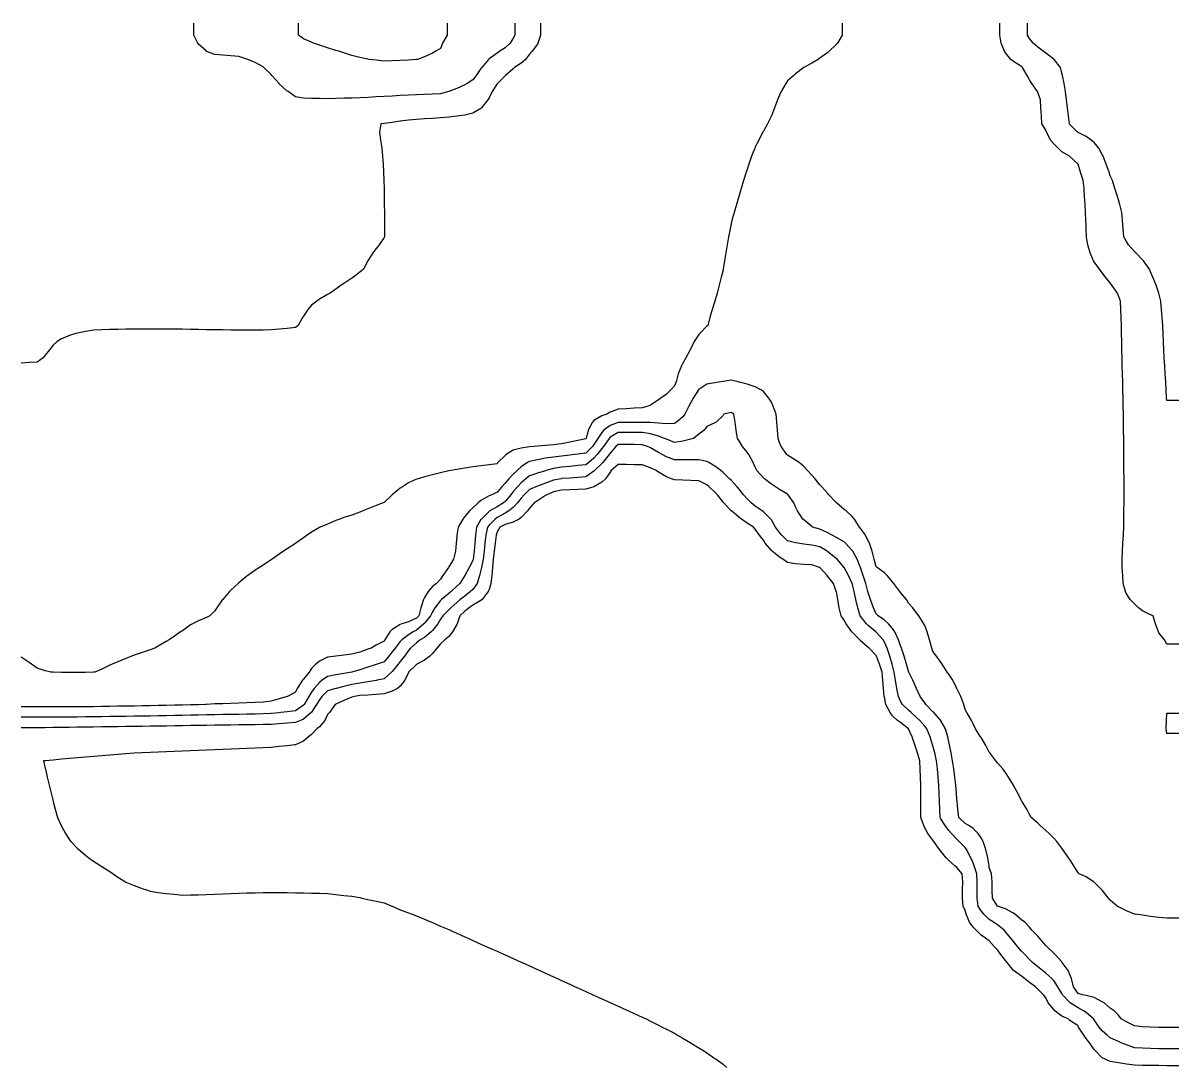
# Model space of a CAD drawing. Header units: inches. Extents: x -13671948.9 to -13671906.2, y 5686257.7 to 5686300.4.
# Drawn here: x -13671912.2 to -13671906.23, y 5686295.02 to 5686300.42 of the extents above; entities that cross this region are included whole.
import ezdxf

# ---------------------------------------------------------------- set-up
doc = ezdxf.new("R2010")
doc.units = ezdxf.units.IN
doc.header["$MEASUREMENT"] = 0

msp = doc.modelspace()

# ---------------------------------------------------------------- linework, layer by layer
for points in [[(-13671909.5261, 5686300.4224), (-13671909.5261, 5686300.4015), (-13671909.5261, 5686300.3598), (-13671909.5399, 5686300.3181), (-13671909.5426, 5686300.3133), (-13671909.5694, 5686300.2764), (-13671909.5843, 5686300.2621), (-13671909.6046, 5686300.2347), (-13671909.626, 5686300.2145), (-13671909.6606, 5686300.193), (-13671909.6677, 5686300.1851), (-13671909.708, 5686300.1513), (-13671909.7094, 5686300.1505), (-13671909.7487, 5686300.1096), (-13671909.7511, 5686300.1076), (-13671909.7759, 5686300.0679), (-13671909.7928, 5686300.0364), (-13671909.7994, 5686300.0263), (-13671909.8309, 5686299.9846), (-13671909.8344, 5686299.9814), (-13671909.8761, 5686299.9563), (-13671909.9178, 5686299.9471), (-13671909.947, 5686299.9429), (-13671909.9595, 5686299.9412), (-13671910.0012, 5686299.9361), (-13671910.0429, 5686299.9321), (-13671910.0846, 5686299.9296), (-13671910.1263, 5686299.927), (-13671910.168, 5686299.9244), (-13671910.2097, 5686299.9202), (-13671910.2514, 5686299.9148), (-13671910.2931, 5686299.9091), (-13671910.3348, 5686299.9032), (-13671910.3517, 5686299.9012), (-13671910.3579, 5686299.8595), (-13671910.3528, 5686299.8178), (-13671910.3472, 5686299.7761), (-13671910.3428, 5686299.7344), (-13671910.3406, 5686299.6927), (-13671910.3383, 5686299.651), (-13671910.3359, 5686299.6093), (-13671910.3348, 5686299.5676), (-13671910.3348, 5686299.5658), (-13671910.3344, 5686299.5259), (-13671910.3339, 5686299.4842), (-13671910.3336, 5686299.4425), (-13671910.3335, 5686299.4008), (-13671910.3334, 5686299.3591), (-13671910.3334, 5686299.3174), (-13671910.3348, 5686299.3139), (-13671910.3598, 5686299.2757), (-13671910.3765, 5686299.2564), (-13671910.3933, 5686299.234), (-13671910.4182, 5686299.1938), (-13671910.419, 5686299.1923), (-13671910.4412, 5686299.1506), (-13671910.4599, 5686299.1341), (-13671910.4939, 5686299.1089), (-13671910.5016, 5686299.1033), (-13671910.5433, 5686299.0761), (-13671910.5563, 5686299.0672), (-13671910.585, 5686299.047), (-13671910.6141, 5686299.0255), (-13671910.6267, 5686299.0191), (-13671910.6684, 5686298.9949), (-13671910.6826, 5686298.9838), (-13671910.7101, 5686298.9631), (-13671910.7297, 5686298.9421), (-13671910.7518, 5686298.9076), (-13671910.7566, 5686298.9004), (-13671910.7784, 5686298.8587), (-13671910.7935, 5686298.8483), (-13671910.8352, 5686298.8438), (-13671910.8769, 5686298.8395), (-13671910.9186, 5686298.8355), (-13671910.9603, 5686298.8345), (-13671911.002, 5686298.8346), (-13671911.0436, 5686298.8347), (-13671911.0853, 5686298.8349), (-13671911.127, 5686298.8354), (-13671911.1687, 5686298.8359), (-13671911.2104, 5686298.8363), (-13671911.2521, 5686298.837), (-13671911.2938, 5686298.8377), (-13671911.3355, 5686298.8385), (-13671911.3772, 5686298.8392), (-13671911.4189, 5686298.8395), (-13671911.4606, 5686298.8398), (-13671911.5023, 5686298.8401), (-13671911.544, 5686298.8401), (-13671911.5857, 5686298.84), (-13671911.6274, 5686298.8398), (-13671911.6691, 5686298.8396), (-13671911.7108, 5686298.8388), (-13671911.7525, 5686298.8379), (-13671911.7942, 5686298.837), (-13671911.8359, 5686298.8351), (-13671911.8776, 5686298.8284), (-13671911.9193, 5686298.8193), (-13671911.9277, 5686298.8171), (-13671911.961, 5686298.8072), (-13671912.0027, 5686298.7891), (-13671912.0241, 5686298.7754), (-13671912.0444, 5686298.7576), (-13671912.0635, 5686298.7337), (-13671912.0861, 5686298.7057), (-13671912.0962, 5686298.692), (-13671912.1278, 5686298.6694), (-13671912.1695, 5686298.6668), (-13671912.2111, 5686298.6644)], [(-13671907.9686, 5686300.4224), (-13671907.9686, 5686300.4015), (-13671907.9686, 5686300.3598), (-13671907.9924, 5686300.3181), (-13671907.9998, 5686300.3099), (-13671908.0347, 5686300.2764), (-13671908.0415, 5686300.2708), (-13671908.0832, 5686300.2406), (-13671908.0924, 5686300.2347), (-13671908.1249, 5686300.2148), (-13671908.1666, 5686300.1931), (-13671908.1667, 5686300.193), (-13671908.2083, 5686300.1598), (-13671908.2176, 5686300.1513), (-13671908.25, 5686300.1237), (-13671908.2584, 5686300.1096), (-13671908.2835, 5686300.0679), (-13671908.2917, 5686300.0492), (-13671908.3021, 5686300.0263), (-13671908.3167, 5686299.9846), (-13671908.3334, 5686299.9433), (-13671908.3336, 5686299.9429), (-13671908.3531, 5686299.9012), (-13671908.3751, 5686299.8637), (-13671908.377, 5686299.8595), (-13671908.3978, 5686299.8178), (-13671908.4168, 5686299.7829), (-13671908.4199, 5686299.7761), (-13671908.4366, 5686299.7344), (-13671908.4495, 5686299.6927), (-13671908.4585, 5686299.665), (-13671908.4631, 5686299.651), (-13671908.4774, 5686299.6093), (-13671908.4895, 5686299.5676), (-13671908.5002, 5686299.5306), (-13671908.5015, 5686299.5259), (-13671908.5141, 5686299.4842), (-13671908.5267, 5686299.4425), (-13671908.5379, 5686299.4008), (-13671908.5419, 5686299.3864), (-13671908.5473, 5686299.3591), (-13671908.5556, 5686299.3174), (-13671908.5626, 5686299.2757), (-13671908.5688, 5686299.234), (-13671908.5751, 5686299.1923), (-13671908.5819, 5686299.1506), (-13671908.5836, 5686299.1443), (-13671908.5929, 5686299.1089), (-13671908.6034, 5686299.0672), (-13671908.6135, 5686299.0255), (-13671908.6252, 5686298.9848), (-13671908.6255, 5686298.9838), (-13671908.639, 5686298.9421), (-13671908.6512, 5686298.9004), (-13671908.6623, 5686298.8587), (-13671908.6669, 5686298.8545), (-13671908.7029, 5686298.8171), (-13671908.7086, 5686298.8114), (-13671908.7324, 5686298.7754), (-13671908.7503, 5686298.7405), (-13671908.7534, 5686298.7337), (-13671908.7752, 5686298.692), (-13671908.792, 5686298.6643), (-13671908.7988, 5686298.6503), (-13671908.8146, 5686298.6086), (-13671908.8258, 5686298.5669), (-13671908.8337, 5686298.5472), (-13671908.8534, 5686298.5252), (-13671908.8754, 5686298.5036), (-13671908.9046, 5686298.4835), (-13671908.9171, 5686298.475), (-13671908.9588, 5686298.4474), (-13671908.9699, 5686298.4418), (-13671909.0005, 5686298.4333), (-13671909.0422, 5686298.4309), (-13671909.0839, 5686298.4286), (-13671909.1256, 5686298.4264), (-13671909.1673, 5686298.411), (-13671909.1832, 5686298.4001), (-13671909.209, 5686298.3924), (-13671909.2507, 5686298.3666), (-13671909.2583, 5686298.3584), (-13671909.2802, 5686298.3167), (-13671909.2904, 5686298.275), (-13671909.2924, 5686298.272), (-13671909.3341, 5686298.2637), (-13671909.3758, 5686298.2553), (-13671909.4175, 5686298.2467), (-13671909.4592, 5686298.2412), (-13671909.5009, 5686298.2384), (-13671909.5426, 5686298.235), (-13671909.5616, 5686298.2333), (-13671909.5843, 5686298.2319), (-13671909.626, 5686298.2252), (-13671909.6677, 5686298.2132), (-13671909.7047, 5686298.1916), (-13671909.7094, 5686298.1873), (-13671909.7473, 5686298.1499), (-13671909.7511, 5686298.144), (-13671909.7928, 5686298.139), (-13671909.8344, 5686298.1335), (-13671909.8761, 5686298.1275), (-13671909.9178, 5686298.121), (-13671909.9595, 5686298.1139), (-13671909.9908, 5686298.1082), (-13671910.0012, 5686298.1065), (-13671910.0429, 5686298.0973), (-13671910.0846, 5686298.0871), (-13671910.1263, 5686298.076), (-13671910.1596, 5686298.0665), (-13671910.168, 5686298.064), (-13671910.2097, 5686298.0447), (-13671910.2407, 5686298.0248), (-13671910.2514, 5686298.0172), (-13671910.2931, 5686297.9831), (-13671910.2931, 5686297.9831), (-13671910.3348, 5686297.9433), (-13671910.3394, 5686297.9414), (-13671910.3765, 5686297.9271), (-13671910.4182, 5686297.9106), (-13671910.4449, 5686297.8997), (-13671910.4599, 5686297.8936), (-13671910.5016, 5686297.8786), (-13671910.5433, 5686297.8653), (-13671910.5636, 5686297.858), (-13671910.585, 5686297.8498), (-13671910.6267, 5686297.8316), (-13671910.6652, 5686297.8163), (-13671910.6684, 5686297.8145), (-13671910.7101, 5686297.7896), (-13671910.7332, 5686297.7746), (-13671910.7518, 5686297.761), (-13671910.7904, 5686297.7329), (-13671910.7935, 5686297.7306), (-13671910.8352, 5686297.7042), (-13671910.8548, 5686297.6912), (-13671910.8769, 5686297.6761), (-13671910.9142, 5686297.6496), (-13671910.9186, 5686297.6463), (-13671910.9603, 5686297.6199), (-13671910.9795, 5686297.6079), (-13671911.002, 5686297.5929), (-13671911.0387, 5686297.5662), (-13671911.0436, 5686297.5623), (-13671911.0853, 5686297.5279), (-13671911.0897, 5686297.5245), (-13671911.127, 5686297.4901), (-13671911.1341, 5686297.4828), (-13671911.1687, 5686297.4424), (-13671911.1698, 5686297.4411), (-13671911.1992, 5686297.3994), (-13671911.2104, 5686297.383), (-13671911.2357, 5686297.3577), (-13671911.2521, 5686297.3481), (-13671911.2938, 5686297.3318), (-13671911.3256, 5686297.316), (-13671911.3355, 5686297.3103), (-13671911.3772, 5686297.2805), (-13671911.3872, 5686297.2743), (-13671911.4189, 5686297.2526), (-13671911.4452, 5686297.2326), (-13671911.4606, 5686297.2245), (-13671911.5023, 5686297.2005), (-13671911.5204, 5686297.1909), (-13671911.544, 5686297.1811), (-13671911.5857, 5686297.168), (-13671911.6274, 5686297.1534), (-13671911.6384, 5686297.1492), (-13671911.6691, 5686297.1368), (-13671911.7108, 5686297.1201), (-13671911.7401, 5686297.1075), (-13671911.7525, 5686297.1019), (-13671911.7942, 5686297.0816), (-13671911.8304, 5686297.0658), (-13671911.8359, 5686297.0655), (-13671911.8776, 5686297.065), (-13671911.9193, 5686297.0645), (-13671911.961, 5686297.064), (-13671912.0027, 5686297.0645), (-13671912.0444, 5686297.0655), (-13671912.0572, 5686297.0658), (-13671912.0861, 5686297.0734), (-13671912.1278, 5686297.0863), (-13671912.1572, 5686297.1075), (-13671912.1695, 5686297.116), (-13671912.2111, 5686297.1437)], [(-13671909.6601, 5686300.4224), (-13671909.6601, 5686300.4015), (-13671909.6601, 5686300.3598), (-13671909.6677, 5686300.3452), (-13671909.6838, 5686300.3181), (-13671909.7094, 5686300.294), (-13671909.7361, 5686300.2764), (-13671909.7511, 5686300.267), (-13671909.7928, 5686300.2379), (-13671909.7962, 5686300.2347), (-13671909.8306, 5686300.193), (-13671909.8344, 5686300.187), (-13671909.8589, 5686300.1513), (-13671909.8761, 5686300.1289), (-13671909.9064, 5686300.1096), (-13671909.9178, 5686300.1028), (-13671909.9595, 5686300.0849), (-13671910.0012, 5686300.0681), (-13671910.0018, 5686300.0679), (-13671910.0429, 5686300.0565), (-13671910.0846, 5686300.0551), (-13671910.1263, 5686300.0536), (-13671910.168, 5686300.0521), (-13671910.2097, 5686300.0501), (-13671910.2514, 5686300.0476), (-13671910.2931, 5686300.0449), (-13671910.3348, 5686300.0422), (-13671910.3765, 5686300.0403), (-13671910.4182, 5686300.0383), (-13671910.4599, 5686300.0362), (-13671910.5016, 5686300.0346), (-13671910.5433, 5686300.0335), (-13671910.585, 5686300.0325), (-13671910.6267, 5686300.0313), (-13671910.6684, 5686300.0319), (-13671910.7101, 5686300.0326), (-13671910.7518, 5686300.0335), (-13671910.7935, 5686300.0413), (-13671910.8316, 5686300.0679), (-13671910.8352, 5686300.0708), (-13671910.8769, 5686300.1085), (-13671910.878, 5686300.1096), (-13671910.9151, 5686300.1513), (-13671910.9186, 5686300.1558), (-13671910.9566, 5686300.193), (-13671910.9603, 5686300.1956), (-13671911.002, 5686300.2178), (-13671911.039, 5686300.2347), (-13671911.0436, 5686300.2365), (-13671911.0853, 5686300.2499), (-13671911.127, 5686300.2531), (-13671911.1687, 5686300.2565), (-13671911.2104, 5686300.2601), (-13671911.2521, 5686300.2761), (-13671911.2527, 5686300.2764), (-13671911.2938, 5686300.3133), (-13671911.2979, 5686300.3181), (-13671911.3186, 5686300.3598), (-13671911.3186, 5686300.4015), (-13671911.3186, 5686300.4224)], [(-13671910.0099, 5686300.4224), (-13671910.0099, 5686300.4015), (-13671910.0099, 5686300.3598), (-13671910.0336, 5686300.3181), (-13671910.0429, 5686300.2906), (-13671910.0672, 5686300.2764), (-13671910.0846, 5686300.2673), (-13671910.1263, 5686300.2483), (-13671910.162, 5686300.2347), (-13671910.168, 5686300.234), (-13671910.2097, 5686300.2308), (-13671910.2514, 5686300.229), (-13671910.2931, 5686300.2274), (-13671910.3348, 5686300.2261), (-13671910.3765, 5686300.2307), (-13671910.4126, 5686300.2347), (-13671910.4182, 5686300.2359), (-13671910.4599, 5686300.2443), (-13671910.5016, 5686300.255), (-13671910.5433, 5686300.2684), (-13671910.569, 5686300.2764), (-13671910.585, 5686300.2813), (-13671910.6267, 5686300.2939), (-13671910.6684, 5686300.3081), (-13671910.699, 5686300.3181), (-13671910.7101, 5686300.323), (-13671910.7518, 5686300.3405), (-13671910.7771, 5686300.3598), (-13671910.7771, 5686300.4015), (-13671910.7771, 5686300.4224)], [(-13671906.2277, 5686297.2101), (-13671906.2485, 5686297.2101), (-13671906.2902, 5686297.2101), (-13671906.3027, 5686297.2326), (-13671906.3319, 5686297.2701), (-13671906.3338, 5686297.2743), (-13671906.3493, 5686297.316), (-13671906.3605, 5686297.3577), (-13671906.3736, 5686297.3622), (-13671906.4153, 5686297.3829), (-13671906.4371, 5686297.3994), (-13671906.457, 5686297.4194), (-13671906.4789, 5686297.4411), (-13671906.4987, 5686297.4711), (-13671906.5044, 5686297.4828), (-13671906.5161, 5686297.5245), (-13671906.5182, 5686297.5662), (-13671906.52, 5686297.6079), (-13671906.5216, 5686297.6496), (-13671906.5199, 5686297.6912), (-13671906.5172, 5686297.7329), (-13671906.5145, 5686297.7746), (-13671906.5122, 5686297.8163), (-13671906.5118, 5686297.858), (-13671906.5114, 5686297.8997), (-13671906.511, 5686297.9414), (-13671906.511, 5686297.9831), (-13671906.5111, 5686298.0248), (-13671906.5113, 5686298.0665), (-13671906.5114, 5686298.1082), (-13671906.5118, 5686298.1499), (-13671906.5121, 5686298.1916), (-13671906.5124, 5686298.2333), (-13671906.5128, 5686298.275), (-13671906.5131, 5686298.3167), (-13671906.5135, 5686298.3584), (-13671906.5138, 5686298.4001), (-13671906.5148, 5686298.4418), (-13671906.5159, 5686298.4835), (-13671906.5169, 5686298.5252), (-13671906.518, 5686298.5669), (-13671906.519, 5686298.6086), (-13671906.5201, 5686298.6503), (-13671906.5211, 5686298.692), (-13671906.5221, 5686298.7337), (-13671906.523, 5686298.7754), (-13671906.5239, 5686298.8171), (-13671906.5249, 5686298.8587), (-13671906.5263, 5686298.9004), (-13671906.5277, 5686298.9421), (-13671906.5291, 5686298.9838), (-13671906.5404, 5686299.0128), (-13671906.5453, 5686299.0255), (-13671906.574, 5686299.0672), (-13671906.5821, 5686299.0796), (-13671906.6075, 5686299.1089), (-13671906.6238, 5686299.1318), (-13671906.6382, 5686299.1506), (-13671906.6655, 5686299.1875), (-13671906.6682, 5686299.1923), (-13671906.6861, 5686299.234), (-13671906.6979, 5686299.2757), (-13671906.7043, 5686299.3174), (-13671906.7062, 5686299.3591), (-13671906.7072, 5686299.3809), (-13671906.7081, 5686299.4008), (-13671906.7101, 5686299.4425), (-13671906.7127, 5686299.4842), (-13671906.7153, 5686299.5259), (-13671906.7177, 5686299.5676), (-13671906.7219, 5686299.6093), (-13671906.7353, 5686299.651), (-13671906.7488, 5686299.6927), (-13671906.7489, 5686299.693), (-13671906.7906, 5686299.732), (-13671906.7928, 5686299.7344), (-13671906.8323, 5686299.7573), (-13671906.8524, 5686299.7761), (-13671906.874, 5686299.7984), (-13671906.8904, 5686299.8178), (-13671906.9124, 5686299.8595), (-13671906.9157, 5686299.8685), (-13671906.9353, 5686299.9012), (-13671906.938, 5686299.9429), (-13671906.9405, 5686299.9846), (-13671906.9428, 5686300.0263), (-13671906.9574, 5686300.0658), (-13671906.9582, 5686300.0679), (-13671906.987, 5686300.1096), (-13671906.9991, 5686300.1288), (-13671907.0126, 5686300.1513), (-13671907.0356, 5686300.193), (-13671907.0408, 5686300.1973), (-13671907.0825, 5686300.2239), (-13671907.0953, 5686300.2347), (-13671907.1242, 5686300.2693), (-13671907.1283, 5686300.2764), (-13671907.1457, 5686300.3181), (-13671907.1538, 5686300.3598), (-13671907.1538, 5686300.4015), (-13671907.1538, 5686300.4224)], [(-13671906.2277, 5686298.4714), (-13671906.2485, 5686298.4714), (-13671906.2902, 5686298.4714), (-13671906.291, 5686298.4835), (-13671906.2935, 5686298.5252), (-13671906.296, 5686298.5669), (-13671906.2983, 5686298.6086), (-13671906.3006, 5686298.6503), (-13671906.3029, 5686298.692), (-13671906.3049, 5686298.7337), (-13671906.3068, 5686298.7754), (-13671906.3087, 5686298.8171), (-13671906.3107, 5686298.8587), (-13671906.3142, 5686298.9004), (-13671906.3176, 5686298.9421), (-13671906.3209, 5686298.9838), (-13671906.3318, 5686299.0255), (-13671906.3319, 5686299.0258), (-13671906.3459, 5686299.0672), (-13671906.3618, 5686299.1089), (-13671906.3736, 5686299.1367), (-13671906.38, 5686299.1506), (-13671906.4104, 5686299.1923), (-13671906.4153, 5686299.1981), (-13671906.4498, 5686299.234), (-13671906.457, 5686299.2408), (-13671906.4888, 5686299.2757), (-13671906.4987, 5686299.2925), (-13671906.513, 5686299.3174), (-13671906.5162, 5686299.3591), (-13671906.5194, 5686299.4008), (-13671906.5226, 5686299.4425), (-13671906.533, 5686299.4842), (-13671906.5404, 5686299.5089), (-13671906.5455, 5686299.5259), (-13671906.558, 5686299.5676), (-13671906.5716, 5686299.6093), (-13671906.5821, 5686299.6326), (-13671906.5885, 5686299.651), (-13671906.6033, 5686299.6927), (-13671906.6189, 5686299.7344), (-13671906.6238, 5686299.7429), (-13671906.6411, 5686299.7761), (-13671906.6655, 5686299.8043), (-13671906.6809, 5686299.8178), (-13671906.7072, 5686299.8359), (-13671906.7489, 5686299.8563), (-13671906.7528, 5686299.8595), (-13671906.7906, 5686299.8982), (-13671906.7929, 5686299.9012), (-13671906.7985, 5686299.9429), (-13671906.8037, 5686299.9846), (-13671906.8085, 5686300.0263), (-13671906.8139, 5686300.0679), (-13671906.8212, 5686300.1096), (-13671906.8297, 5686300.1513), (-13671906.8323, 5686300.1627), (-13671906.8399, 5686300.193), (-13671906.8726, 5686300.2347), (-13671906.874, 5686300.2359), (-13671906.9157, 5686300.2662), (-13671906.9296, 5686300.2764), (-13671906.9574, 5686300.2984), (-13671906.98, 5686300.3181), (-13671906.9991, 5686300.3436), (-13671907.0106, 5686300.3598), (-13671907.0106, 5686300.4015), (-13671907.0106, 5686300.4224)], [(-13671906.2277, 5686295.7938), (-13671906.2485, 5686295.7938), (-13671906.2902, 5686295.7938), (-13671906.3319, 5686295.7979), (-13671906.3736, 5686295.8034), (-13671906.4153, 5686295.8088), (-13671906.4543, 5686295.8149), (-13671906.457, 5686295.8153), (-13671906.4987, 5686295.8328), (-13671906.5404, 5686295.853), (-13671906.5473, 5686295.8566), (-13671906.5821, 5686295.8867), (-13671906.5914, 5686295.8983), (-13671906.6238, 5686295.9381), (-13671906.6252, 5686295.94), (-13671906.6655, 5686295.9796), (-13671906.6683, 5686295.9817), (-13671906.7072, 5686296.007), (-13671906.7428, 5686296.0234), (-13671906.7489, 5686296.0284), (-13671906.7703, 5686296.0651), (-13671906.7906, 5686296.0967), (-13671906.7973, 5686296.1068), (-13671906.8272, 5686296.1485), (-13671906.8323, 5686296.1562), (-13671906.8582, 5686296.1902), (-13671906.874, 5686296.2084), (-13671906.8979, 5686296.2319), (-13671906.9157, 5686296.2469), (-13671906.9446, 5686296.2736), (-13671906.9574, 5686296.2852), (-13671906.9911, 5686296.3153), (-13671906.9991, 5686296.3306), (-13671907.0138, 5686296.357), (-13671907.039, 5686296.3987), (-13671907.0408, 5686296.4014), (-13671907.0602, 5686296.4404), (-13671907.0825, 5686296.4808), (-13671907.0832, 5686296.482), (-13671907.1076, 5686296.5237), (-13671907.1242, 5686296.5478), (-13671907.1377, 5686296.5654), (-13671907.1659, 5686296.5973), (-13671907.1737, 5686296.6071), (-13671907.2051, 5686296.6488), (-13671907.2076, 5686296.6519), (-13671907.2271, 5686296.6905), (-13671907.2493, 5686296.7278), (-13671907.2522, 5686296.7322), (-13671907.2795, 5686296.7739), (-13671907.291, 5686296.7989), (-13671907.2993, 5686296.8156), (-13671907.3227, 5686296.8573), (-13671907.3327, 5686296.873), (-13671907.3396, 5686296.899), (-13671907.3552, 5686296.9407), (-13671907.3744, 5686296.9818), (-13671907.3746, 5686296.9824), (-13671907.3952, 5686297.0241), (-13671907.416, 5686297.0553), (-13671907.4247, 5686297.0658), (-13671907.4503, 5686297.1075), (-13671907.4577, 5686297.1179), (-13671907.4798, 5686297.1492), (-13671907.4994, 5686297.1726), (-13671907.505, 5686297.1909), (-13671907.5165, 5686297.2326), (-13671907.5282, 5686297.2743), (-13671907.5411, 5686297.3075), (-13671907.5452, 5686297.316), (-13671907.5723, 5686297.3577), (-13671907.5828, 5686297.3736), (-13671907.6029, 5686297.3994), (-13671907.6245, 5686297.4234), (-13671907.6359, 5686297.4411), (-13671907.6662, 5686297.4782), (-13671907.6694, 5686297.4828), (-13671907.7015, 5686297.5245), (-13671907.7079, 5686297.5336), (-13671907.7356, 5686297.5662), (-13671907.7496, 5686297.5794), (-13671907.7873, 5686297.6079), (-13671907.7913, 5686297.6104), (-13671907.8025, 5686297.6496), (-13671907.8134, 5686297.6912), (-13671907.8273, 5686297.7329), (-13671907.833, 5686297.7459), (-13671907.8477, 5686297.7746), (-13671907.8747, 5686297.8124), (-13671907.8785, 5686297.8163), (-13671907.9048, 5686297.858), (-13671907.9164, 5686297.8713), (-13671907.9473, 5686297.8997), (-13671907.9581, 5686297.9078), (-13671907.9973, 5686297.9414), (-13671907.9998, 5686297.9444), (-13671908.0359, 5686297.9831), (-13671908.0415, 5686297.9905), (-13671908.0721, 5686298.0248), (-13671908.0832, 5686298.0353), (-13671908.1074, 5686298.0665), (-13671908.1249, 5686298.0854), (-13671908.1467, 5686298.1082), (-13671908.1666, 5686298.1301), (-13671908.1901, 5686298.1499), (-13671908.2083, 5686298.1621), (-13671908.25, 5686298.1881), (-13671908.253, 5686298.1916), (-13671908.2835, 5686298.2333), (-13671908.2917, 5686298.2542), (-13671908.2992, 5686298.275), (-13671908.3026, 5686298.3167), (-13671908.3061, 5686298.3584), (-13671908.3094, 5686298.4001), (-13671908.3236, 5686298.4418), (-13671908.3334, 5686298.4616), (-13671908.3467, 5686298.4835), (-13671908.3751, 5686298.5171), (-13671908.3879, 5686298.5252), (-13671908.4168, 5686298.5417), (-13671908.4585, 5686298.5548), (-13671908.5002, 5686298.5656), (-13671908.5054, 5686298.5669), (-13671908.5419, 5686298.5767), (-13671908.5836, 5686298.5689), (-13671908.5945, 5686298.5669), (-13671908.6252, 5686298.5621), (-13671908.6669, 5686298.5554), (-13671908.7086, 5686298.5276), (-13671908.7103, 5686298.5252), (-13671908.7378, 5686298.4835), (-13671908.7503, 5686298.4613), (-13671908.7604, 5686298.4418), (-13671908.7815, 5686298.4001), (-13671908.792, 5686298.3872), (-13671908.8235, 5686298.3584), (-13671908.8337, 5686298.3512), (-13671908.8754, 5686298.3508), (-13671908.9171, 5686298.354), (-13671908.9588, 5686298.3563), (-13671909.0005, 5686298.3575), (-13671909.0422, 5686298.3572), (-13671909.0839, 5686298.3569), (-13671909.1256, 5686298.3566), (-13671909.1673, 5686298.342), (-13671909.1995, 5686298.3167), (-13671909.209, 5686298.3062), (-13671909.2297, 5686298.275), (-13671909.2507, 5686298.243), (-13671909.2574, 5686298.2333), (-13671909.2924, 5686298.1984), (-13671909.3341, 5686298.1934), (-13671909.3492, 5686298.1916), (-13671909.3758, 5686298.1885), (-13671909.4175, 5686298.1838), (-13671909.4592, 5686298.1785), (-13671909.5009, 5686298.172), (-13671909.5426, 5686298.1643), (-13671909.5843, 5686298.155), (-13671909.5939, 5686298.1499), (-13671909.626, 5686298.1283), (-13671909.6469, 5686298.1082), (-13671909.6677, 5686298.0896), (-13671909.6898, 5686298.0665), (-13671909.7094, 5686298.0428), (-13671909.7274, 5686298.0248), (-13671909.7511, 5686297.997), (-13671909.7782, 5686297.9831), (-13671909.7928, 5686297.9771), (-13671909.8344, 5686297.953), (-13671909.8484, 5686297.9414), (-13671909.8761, 5686297.9153), (-13671909.8944, 5686297.8997), (-13671909.9178, 5686297.8712), (-13671909.9281, 5686297.858), (-13671909.9521, 5686297.8163), (-13671909.9587, 5686297.7746), (-13671909.9595, 5686297.766), (-13671909.9628, 5686297.7329), (-13671909.9667, 5686297.6912), (-13671909.9765, 5686297.6496), (-13671910.0012, 5686297.6102), (-13671910.0029, 5686297.6079), (-13671910.031, 5686297.5662), (-13671910.0429, 5686297.5469), (-13671910.0649, 5686297.5245), (-13671910.0846, 5686297.5091), (-13671910.1071, 5686297.4828), (-13671910.1263, 5686297.452), (-13671910.1312, 5686297.4411), (-13671910.1444, 5686297.3994), (-13671910.156, 5686297.3577), (-13671910.168, 5686297.3455), (-13671910.2097, 5686297.3258), (-13671910.2428, 5686297.316), (-13671910.2514, 5686297.3126), (-13671910.2931, 5686297.2874), (-13671910.3062, 5686297.2743), (-13671910.3309, 5686297.2326), (-13671910.3348, 5686297.2267), (-13671910.3765, 5686297.2051), (-13671910.4014, 5686297.1909), (-13671910.4182, 5686297.1846), (-13671910.4599, 5686297.1693), (-13671910.5016, 5686297.1592), (-13671910.5433, 5686297.1544), (-13671910.5839, 5686297.1492), (-13671910.585, 5686297.149), (-13671910.6267, 5686297.143), (-13671910.6684, 5686297.1227), (-13671910.6883, 5686297.1075), (-13671910.7101, 5686297.0844), (-13671910.7229, 5686297.0658), (-13671910.7518, 5686297.0307), (-13671910.7572, 5686297.0241), (-13671910.7843, 5686296.9824), (-13671910.7935, 5686296.9632), (-13671910.8341, 5686296.9407), (-13671910.8352, 5686296.9404), (-13671910.8769, 5686296.9284), (-13671910.9186, 5686296.9164), (-13671910.9603, 5686296.9117), (-13671911.002, 5686296.9099), (-13671911.0436, 5686296.9082), (-13671911.0853, 5686296.9064), (-13671911.127, 5686296.9048), (-13671911.1687, 5686296.9031), (-13671911.2104, 5686296.9015), (-13671911.2521, 5686296.8994), (-13671911.2591, 5686296.899), (-13671911.2938, 5686296.898), (-13671911.3355, 5686296.8969), (-13671911.3772, 5686296.8957), (-13671911.4189, 5686296.8948), (-13671911.4606, 5686296.8939), (-13671911.5023, 5686296.893), (-13671911.544, 5686296.8922), (-13671911.5857, 5686296.8915), (-13671911.6274, 5686296.8908), (-13671911.6691, 5686296.8901), (-13671911.7108, 5686296.8895), (-13671911.7525, 5686296.8889), (-13671911.7942, 5686296.8883), (-13671911.8359, 5686296.8877), (-13671911.8776, 5686296.8875), (-13671911.9193, 5686296.8872), (-13671911.961, 5686296.887), (-13671912.0027, 5686296.8869), (-13671912.0444, 5686296.8869), (-13671912.0861, 5686296.8869), (-13671912.1278, 5686296.8869), (-13671912.1695, 5686296.8873), (-13671912.2111, 5686296.8876)], [(-13671906.2277, 5686295.2283), (-13671906.2485, 5686295.2283), (-13671906.2902, 5686295.2283), (-13671906.3319, 5686295.2295), (-13671906.3736, 5686295.2311), (-13671906.3741, 5686295.2312), (-13671906.4153, 5686295.2328), (-13671906.457, 5686295.237), (-13671906.4987, 5686295.2581), (-13671906.5266, 5686295.2728), (-13671906.5404, 5686295.292), (-13671906.5624, 5686295.3145), (-13671906.5821, 5686295.3295), (-13671906.6139, 5686295.3562), (-13671906.6238, 5686295.362), (-13671906.6655, 5686295.383), (-13671906.7072, 5686295.3944), (-13671906.7255, 5686295.3979), (-13671906.7489, 5686295.4042), (-13671906.7728, 5686295.4396), (-13671906.783, 5686295.4813), (-13671906.7906, 5686295.5033), (-13671906.7993, 5686295.523), (-13671906.8304, 5686295.5647), (-13671906.8323, 5686295.5678), (-13671906.8662, 5686295.6064), (-13671906.874, 5686295.6135), (-13671906.9099, 5686295.6481), (-13671906.9157, 5686295.6526), (-13671906.9486, 5686295.6898), (-13671906.9574, 5686295.7005), (-13671906.9868, 5686295.7315), (-13671906.9991, 5686295.7482), (-13671907.0241, 5686295.7732), (-13671907.0408, 5686295.7853), (-13671907.0756, 5686295.8149), (-13671907.0825, 5686295.8193), (-13671907.1242, 5686295.8419), (-13671907.1656, 5686295.8566), (-13671907.1659, 5686295.8569), (-13671907.191, 5686295.8983), (-13671907.1922, 5686295.94), (-13671907.1934, 5686295.9817), (-13671907.196, 5686296.0234), (-13671907.2076, 5686296.0568), (-13671907.2087, 5686296.0651), (-13671907.2156, 5686296.1068), (-13671907.2246, 5686296.1485), (-13671907.2392, 5686296.1902), (-13671907.2493, 5686296.2091), (-13671907.265, 5686296.2319), (-13671907.291, 5686296.2582), (-13671907.3127, 5686296.2736), (-13671907.3327, 5686296.2844), (-13671907.365, 5686296.3153), (-13671907.3701, 5686296.357), (-13671907.3736, 5686296.3987), (-13671907.3744, 5686296.4084), (-13671907.3762, 5686296.4404), (-13671907.38, 5686296.482), (-13671907.3858, 5686296.5237), (-13671907.3914, 5686296.5654), (-13671907.3968, 5686296.6071), (-13671907.4042, 5686296.6488), (-13671907.4128, 5686296.6905), (-13671907.416, 5686296.7054), (-13671907.4221, 5686296.7322), (-13671907.4341, 5686296.7739), (-13671907.4577, 5686296.8152), (-13671907.458, 5686296.8156), (-13671907.4946, 5686296.8573), (-13671907.4994, 5686296.8616), (-13671907.5361, 5686296.899), (-13671907.5411, 5686296.9068), (-13671907.5645, 5686296.9407), (-13671907.5828, 5686296.982), (-13671907.583, 5686296.9824), (-13671907.6027, 5686297.0241), (-13671907.6233, 5686297.0658), (-13671907.6245, 5686297.0687), (-13671907.6351, 5686297.1075), (-13671907.6477, 5686297.1492), (-13671907.6617, 5686297.1909), (-13671907.6662, 5686297.2018), (-13671907.676, 5686297.2326), (-13671907.6964, 5686297.2743), (-13671907.7079, 5686297.2919), (-13671907.7279, 5686297.316), (-13671907.7496, 5686297.3357), (-13671907.7826, 5686297.3577), (-13671907.7913, 5686297.3673), (-13671907.8059, 5686297.3994), (-13671907.8209, 5686297.4411), (-13671907.833, 5686297.478), (-13671907.8344, 5686297.4828), (-13671907.846, 5686297.5245), (-13671907.8589, 5686297.5662), (-13671907.8735, 5686297.6079), (-13671907.8747, 5686297.611), (-13671907.8903, 5686297.6496), (-13671907.9134, 5686297.6912), (-13671907.9164, 5686297.6957), (-13671907.9508, 5686297.7329), (-13671907.9581, 5686297.7395), (-13671907.9998, 5686297.7647), (-13671908.0189, 5686297.7746), (-13671908.0415, 5686297.7864), (-13671908.0832, 5686297.8055), (-13671908.1213, 5686297.8163), (-13671908.1249, 5686297.8189), (-13671908.1666, 5686297.8539), (-13671908.1703, 5686297.858), (-13671908.1984, 5686297.8997), (-13671908.2083, 5686297.9204), (-13671908.217, 5686297.9414), (-13671908.2469, 5686297.9831), (-13671908.25, 5686297.9861), (-13671908.2917, 5686298.011), (-13671908.3129, 5686298.0248), (-13671908.3334, 5686298.039), (-13671908.3697, 5686298.0665), (-13671908.3751, 5686298.0709), (-13671908.4091, 5686298.1082), (-13671908.4168, 5686298.1254), (-13671908.4277, 5686298.1499), (-13671908.4507, 5686298.1916), (-13671908.4585, 5686298.2032), (-13671908.4823, 5686298.2333), (-13671908.5002, 5686298.2619), (-13671908.5094, 5686298.275), (-13671908.5153, 5686298.3167), (-13671908.5212, 5686298.3584), (-13671908.527, 5686298.4001), (-13671908.5419, 5686298.4086), (-13671908.5786, 5686298.4001), (-13671908.5836, 5686298.3929), (-13671908.6195, 5686298.3584), (-13671908.6252, 5686298.3547), (-13671908.6669, 5686298.3356), (-13671908.6815, 5686298.3167), (-13671908.7086, 5686298.2963), (-13671908.7359, 5686298.275), (-13671908.7503, 5686298.2709), (-13671908.792, 5686298.2612), (-13671908.8337, 5686298.2539), (-13671908.8754, 5686298.2705), (-13671908.8851, 5686298.275), (-13671908.9171, 5686298.2866), (-13671908.9588, 5686298.2981), (-13671909.0005, 5686298.3048), (-13671909.0422, 5686298.3049), (-13671909.0839, 5686298.3051), (-13671909.1256, 5686298.3052), (-13671909.1673, 5686298.2806), (-13671909.1725, 5686298.275), (-13671909.202, 5686298.2333), (-13671909.209, 5686298.2232), (-13671909.2338, 5686298.1916), (-13671909.2507, 5686298.1731), (-13671909.2773, 5686298.1499), (-13671909.2924, 5686298.1383), (-13671909.3341, 5686298.1341), (-13671909.3758, 5686298.1301), (-13671909.4175, 5686298.1262), (-13671909.4592, 5686298.119), (-13671909.4989, 5686298.1082), (-13671909.5009, 5686298.1076), (-13671909.5426, 5686298.0949), (-13671909.5843, 5686298.0808), (-13671909.6025, 5686298.0665), (-13671909.626, 5686298.0458), (-13671909.6463, 5686298.0248), (-13671909.6677, 5686297.9995), (-13671909.68, 5686297.9831), (-13671909.7094, 5686297.949), (-13671909.7178, 5686297.9414), (-13671909.7511, 5686297.9206), (-13671909.7881, 5686297.8997), (-13671909.7928, 5686297.8964), (-13671909.8322, 5686297.858), (-13671909.8344, 5686297.8551), (-13671909.8576, 5686297.8163), (-13671909.8633, 5686297.7746), (-13671909.8664, 5686297.7329), (-13671909.8693, 5686297.6912), (-13671909.8745, 5686297.6496), (-13671909.8761, 5686297.6439), (-13671909.8951, 5686297.6079), (-13671909.9178, 5686297.5662), (-13671909.9179, 5686297.5662), (-13671909.9441, 5686297.5245), (-13671909.9595, 5686297.5106), (-13671909.989, 5686297.4828), (-13671910.0012, 5686297.4728), (-13671910.0379, 5686297.4411), (-13671910.0429, 5686297.4363), (-13671910.0722, 5686297.3994), (-13671910.0846, 5686297.3783), (-13671910.0949, 5686297.3577), (-13671910.1263, 5686297.3198), (-13671910.1301, 5686297.316), (-13671910.168, 5686297.2839), (-13671910.185, 5686297.2743), (-13671910.2097, 5686297.2591), (-13671910.244, 5686297.2326), (-13671910.2514, 5686297.2242), (-13671910.2777, 5686297.1909), (-13671910.2931, 5686297.1705), (-13671910.3103, 5686297.1492), (-13671910.3348, 5686297.1202), (-13671910.3707, 5686297.1075), (-13671910.3765, 5686297.1055), (-13671910.4182, 5686297.0912), (-13671910.4599, 5686297.0774), (-13671910.5016, 5686297.0659), (-13671910.5022, 5686297.0658), (-13671910.5433, 5686297.0591), (-13671910.585, 5686297.0517), (-13671910.6267, 5686297.0436), (-13671910.6552, 5686297.0241), (-13671910.6684, 5686297.0135), (-13671910.6967, 5686296.9824), (-13671910.7101, 5686296.9635), (-13671910.7236, 5686296.9407), (-13671910.7486, 5686296.899), (-13671910.7518, 5686296.8955), (-13671910.7935, 5686296.8665), (-13671910.8352, 5686296.8613), (-13671910.8685, 5686296.8573), (-13671910.8769, 5686296.8563), (-13671910.9186, 5686296.8517), (-13671910.9603, 5686296.8499), (-13671911.002, 5686296.8492), (-13671911.0436, 5686296.8485), (-13671911.0853, 5686296.8478), (-13671911.127, 5686296.8471), (-13671911.1687, 5686296.8465), (-13671911.2104, 5686296.8459), (-13671911.2521, 5686296.8451), (-13671911.2938, 5686296.8441), (-13671911.3355, 5686296.8432), (-13671911.3772, 5686296.8423), (-13671911.4189, 5686296.8415), (-13671911.4606, 5686296.8408), (-13671911.5023, 5686296.84), (-13671911.544, 5686296.8393), (-13671911.5857, 5686296.8387), (-13671911.6274, 5686296.8381), (-13671911.6691, 5686296.8374), (-13671911.7108, 5686296.8368), (-13671911.7525, 5686296.8361), (-13671911.7942, 5686296.8355), (-13671911.8359, 5686296.8349), (-13671911.8776, 5686296.8345), (-13671911.9193, 5686296.8341), (-13671911.961, 5686296.8336), (-13671912.0027, 5686296.8333), (-13671912.0444, 5686296.8331), (-13671912.0861, 5686296.8328), (-13671912.1278, 5686296.8326), (-13671912.1695, 5686296.8326), (-13671912.2111, 5686296.8326)], [(-13671906.2277, 5686295.1178), (-13671906.2485, 5686295.1178), (-13671906.2902, 5686295.1178), (-13671906.3319, 5686295.1187), (-13671906.3736, 5686295.1198), (-13671906.4153, 5686295.121), (-13671906.457, 5686295.1238), (-13671906.4987, 5686295.1387), (-13671906.5219, 5686295.1478), (-13671906.5404, 5686295.156), (-13671906.5821, 5686295.1754), (-13671906.5989, 5686295.1895), (-13671906.6238, 5686295.2116), (-13671906.6391, 5686295.2312), (-13671906.6655, 5686295.2675), (-13671906.6692, 5686295.2728), (-13671906.7072, 5686295.3062), (-13671906.7201, 5686295.3145), (-13671906.7489, 5686295.3297), (-13671906.789, 5686295.3562), (-13671906.7906, 5686295.3575), (-13671906.8286, 5686295.3979), (-13671906.8323, 5686295.404), (-13671906.8533, 5686295.4396), (-13671906.874, 5686295.4711), (-13671906.8837, 5686295.4813), (-13671906.9157, 5686295.5105), (-13671906.9327, 5686295.523), (-13671906.9574, 5686295.5421), (-13671906.9849, 5686295.5647), (-13671906.9991, 5686295.5806), (-13671907.0236, 5686295.6064), (-13671907.0408, 5686295.6238), (-13671907.0616, 5686295.6481), (-13671907.0825, 5686295.6726), (-13671907.0962, 5686295.6898), (-13671907.1242, 5686295.7234), (-13671907.1313, 5686295.7315), (-13671907.1659, 5686295.7595), (-13671907.1861, 5686295.7732), (-13671907.2076, 5686295.7867), (-13671907.2359, 5686295.8149), (-13671907.2493, 5686295.8322), (-13671907.2645, 5686295.8566), (-13671907.2708, 5686295.8983), (-13671907.2707, 5686295.94), (-13671907.2706, 5686295.9817), (-13671907.2719, 5686296.0234), (-13671907.2855, 5686296.0651), (-13671907.291, 5686296.0796), (-13671907.3026, 5686296.1068), (-13671907.3251, 5686296.1485), (-13671907.3327, 5686296.1587), (-13671907.3624, 5686296.1902), (-13671907.3744, 5686296.2017), (-13671907.403, 5686296.2319), (-13671907.416, 5686296.2475), (-13671907.4355, 5686296.2736), (-13671907.4577, 5686296.3084), (-13671907.4617, 5686296.3153), (-13671907.4637, 5686296.357), (-13671907.4648, 5686296.3987), (-13671907.4659, 5686296.4404), (-13671907.4681, 5686296.482), (-13671907.472, 5686296.5237), (-13671907.4758, 5686296.5654), (-13671907.4795, 5686296.6071), (-13671907.4891, 5686296.6488), (-13671907.4994, 5686296.6854), (-13671907.501, 5686296.6905), (-13671907.5137, 5686296.7322), (-13671907.5309, 5686296.7739), (-13671907.5411, 5686296.7867), (-13671907.5667, 5686296.8156), (-13671907.5828, 5686296.832), (-13671907.6104, 5686296.8573), (-13671907.6245, 5686296.869), (-13671907.6565, 5686296.899), (-13671907.6662, 5686296.9165), (-13671907.676, 5686296.9407), (-13671907.6845, 5686296.9824), (-13671907.692, 5686297.0241), (-13671907.6989, 5686297.0658), (-13671907.7079, 5686297.1006), (-13671907.7098, 5686297.1075), (-13671907.7217, 5686297.1492), (-13671907.7348, 5686297.1909), (-13671907.7496, 5686297.2212), (-13671907.7558, 5686297.2326), (-13671907.7913, 5686297.2725), (-13671907.7937, 5686297.2743), (-13671907.833, 5686297.3075), (-13671907.8414, 5686297.316), (-13671907.8747, 5686297.3573), (-13671907.875, 5686297.3577), (-13671907.8875, 5686297.3994), (-13671907.8971, 5686297.4411), (-13671907.9056, 5686297.4828), (-13671907.916, 5686297.5245), (-13671907.9164, 5686297.5254), (-13671907.9357, 5686297.5662), (-13671907.958, 5686297.6079), (-13671907.9581, 5686297.608), (-13671907.9929, 5686297.6496), (-13671907.9998, 5686297.6555), (-13671908.0415, 5686297.6882), (-13671908.0458, 5686297.6912), (-13671908.0832, 5686297.7137), (-13671908.1249, 5686297.7233), (-13671908.1666, 5686297.7287), (-13671908.1962, 5686297.7329), (-13671908.2083, 5686297.7347), (-13671908.25, 5686297.7458), (-13671908.2801, 5686297.7746), (-13671908.2917, 5686297.789), (-13671908.3115, 5686297.8163), (-13671908.3334, 5686297.8533), (-13671908.337, 5686297.858), (-13671908.3751, 5686297.8951), (-13671908.3813, 5686297.8997), (-13671908.4168, 5686297.9244), (-13671908.4385, 5686297.9414), (-13671908.4585, 5686297.9631), (-13671908.477, 5686297.9831), (-13671908.5002, 5686298.0124), (-13671908.5108, 5686298.0248), (-13671908.5419, 5686298.0582), (-13671908.5496, 5686298.0665), (-13671908.5836, 5686298.0985), (-13671908.5954, 5686298.1082), (-13671908.6252, 5686298.1318), (-13671908.6565, 5686298.1499), (-13671908.6669, 5686298.1549), (-13671908.7086, 5686298.1647), (-13671908.7503, 5686298.1642), (-13671908.792, 5686298.1637), (-13671908.8337, 5686298.1633), (-13671908.8754, 5686298.1799), (-13671908.8983, 5686298.1916), (-13671908.9171, 5686298.2017), (-13671908.9588, 5686298.2261), (-13671908.9743, 5686298.2333), (-13671909.0005, 5686298.2422), (-13671909.0422, 5686298.2429), (-13671909.0839, 5686298.2436), (-13671909.1256, 5686298.2442), (-13671909.1375, 5686298.2333), (-13671909.1673, 5686298.1986), (-13671909.1719, 5686298.1916), (-13671909.2039, 5686298.1499), (-13671909.209, 5686298.1443), (-13671909.247, 5686298.1082), (-13671909.2507, 5686298.1047), (-13671909.2924, 5686298.0761), (-13671909.3341, 5686298.0729), (-13671909.3758, 5686298.0699), (-13671909.4175, 5686298.0669), (-13671909.4196, 5686298.0665), (-13671909.4592, 5686298.0585), (-13671909.5009, 5686298.0441), (-13671909.5426, 5686298.0282), (-13671909.5508, 5686298.0248), (-13671909.5843, 5686298.0106), (-13671909.6117, 5686297.9831), (-13671909.626, 5686297.9652), (-13671909.6452, 5686297.9414), (-13671909.6677, 5686297.9176), (-13671909.6906, 5686297.8997), (-13671909.7094, 5686297.8883), (-13671909.7511, 5686297.8652), (-13671909.7603, 5686297.858), (-13671909.7928, 5686297.8265), (-13671909.801, 5686297.8163), (-13671909.8096, 5686297.7746), (-13671909.8138, 5686297.7329), (-13671909.8178, 5686297.6912), (-13671909.8227, 5686297.6496), (-13671909.831, 5686297.6079), (-13671909.8344, 5686297.5929), (-13671909.8412, 5686297.5662), (-13671909.8537, 5686297.5245), (-13671909.8761, 5686297.494), (-13671909.8878, 5686297.4828), (-13671909.9178, 5686297.4597), (-13671909.9415, 5686297.4411), (-13671909.9595, 5686297.4262), (-13671909.9906, 5686297.3994), (-13671910.0012, 5686297.3892), (-13671910.0308, 5686297.3577), (-13671910.0429, 5686297.3397), (-13671910.0572, 5686297.316), (-13671910.0846, 5686297.2815), (-13671910.0917, 5686297.2743), (-13671910.1263, 5686297.2461), (-13671910.1481, 5686297.2326), (-13671910.168, 5686297.2185), (-13671910.1993, 5686297.1909), (-13671910.2097, 5686297.1784), (-13671910.2303, 5686297.1492), (-13671910.2514, 5686297.1208), (-13671910.2617, 5686297.1075), (-13671910.2931, 5686297.0691), (-13671910.296, 5686297.0658), (-13671910.3348, 5686297.0315), (-13671910.3708, 5686297.0241), (-13671910.3765, 5686297.023), (-13671910.4182, 5686297.0156), (-13671910.4599, 5686297.0091), (-13671910.5016, 5686297.0018), (-13671910.5433, 5686296.9923), (-13671910.5829, 5686296.9824), (-13671910.585, 5686296.9819), (-13671910.6267, 5686296.9704), (-13671910.6562, 5686296.9407), (-13671910.6684, 5686296.9234), (-13671910.6837, 5686296.899), (-13671910.7101, 5686296.8591), (-13671910.7116, 5686296.8573), (-13671910.7518, 5686296.8225), (-13671910.7669, 5686296.8156), (-13671910.7935, 5686296.8054), (-13671910.8352, 5686296.8021), (-13671910.8769, 5686296.799), (-13671910.9186, 5686296.796), (-13671910.9603, 5686296.7948), (-13671911.002, 5686296.7942), (-13671911.0436, 5686296.7936), (-13671911.0853, 5686296.793), (-13671911.127, 5686296.7925), (-13671911.1687, 5686296.792), (-13671911.2104, 5686296.7915), (-13671911.2521, 5686296.7909), (-13671911.2938, 5686296.7902), (-13671911.3355, 5686296.7895), (-13671911.3772, 5686296.7889), (-13671911.4189, 5686296.7882), (-13671911.4606, 5686296.7876), (-13671911.5023, 5686296.787), (-13671911.544, 5686296.7864), (-13671911.5857, 5686296.7859), (-13671911.6274, 5686296.7853), (-13671911.6691, 5686296.7847), (-13671911.7108, 5686296.7841), (-13671911.7525, 5686296.7834), (-13671911.7942, 5686296.7827), (-13671911.8359, 5686296.782), (-13671911.8776, 5686296.7815), (-13671911.9193, 5686296.7809), (-13671911.961, 5686296.7803), (-13671912.0027, 5686296.7798), (-13671912.0444, 5686296.7793), (-13671912.0861, 5686296.7788), (-13671912.1278, 5686296.7783), (-13671912.1695, 5686296.7779), (-13671912.2111, 5686296.7775)], [(-13671906.2277, 5686295.0312), (-13671906.2485, 5686295.0312), (-13671906.2902, 5686295.0312), (-13671906.3319, 5686295.0315), (-13671906.3736, 5686295.0319), (-13671906.4153, 5686295.0323), (-13671906.457, 5686295.0333), (-13671906.4987, 5686295.0387), (-13671906.5404, 5686295.0452), (-13671906.5821, 5686295.0532), (-13671906.6091, 5686295.0644), (-13671906.6238, 5686295.072), (-13671906.6573, 5686295.1061), (-13671906.6655, 5686295.1157), (-13671906.6886, 5686295.1478), (-13671906.7072, 5686295.1724), (-13671906.7191, 5686295.1895), (-13671906.7457, 5686295.2312), (-13671906.7489, 5686295.2365), (-13671906.7906, 5686295.2644), (-13671906.8007, 5686295.2728), (-13671906.8323, 5686295.2871), (-13671906.8681, 5686295.3145), (-13671906.874, 5686295.3211), (-13671906.9024, 5686295.3562), (-13671906.9157, 5686295.3819), (-13671906.9272, 5686295.3979), (-13671906.9574, 5686295.4268), (-13671906.9688, 5686295.4396), (-13671906.9991, 5686295.461), (-13671907.0258, 5686295.4813), (-13671907.0408, 5686295.4933), (-13671907.0825, 5686295.523), (-13671907.0825, 5686295.523), (-13671907.1152, 5686295.5647), (-13671907.1242, 5686295.5758), (-13671907.1475, 5686295.6064), (-13671907.1659, 5686295.6298), (-13671907.1827, 5686295.6481), (-13671907.2076, 5686295.6773), (-13671907.2267, 5686295.6898), (-13671907.2493, 5686295.7055), (-13671907.2749, 5686295.7315), (-13671907.291, 5686295.7473), (-13671907.309, 5686295.7732), (-13671907.327, 5686295.8149), (-13671907.3327, 5686295.834), (-13671907.3428, 5686295.8566), (-13671907.3467, 5686295.8983), (-13671907.3454, 5686295.94), (-13671907.3442, 5686295.9817), (-13671907.3473, 5686296.0234), (-13671907.3744, 5686296.0563), (-13671907.3856, 5686296.0651), (-13671907.416, 5686296.0921), (-13671907.4302, 5686296.1068), (-13671907.4577, 5686296.1399), (-13671907.4642, 5686296.1485), (-13671907.4946, 5686296.1902), (-13671907.4994, 5686296.1973), (-13671907.5255, 5686296.2319), (-13671907.5411, 5686296.2615), (-13671907.5463, 5686296.2736), (-13671907.5606, 5686296.3153), (-13671907.5609, 5686296.357), (-13671907.5608, 5686296.3987), (-13671907.5607, 5686296.4404), (-13671907.5615, 5686296.482), (-13671907.5634, 5686296.5237), (-13671907.5653, 5686296.5654), (-13671907.5671, 5686296.6071), (-13671907.578, 5686296.6488), (-13671907.5828, 5686296.6639), (-13671907.5914, 5686296.6905), (-13671907.6052, 5686296.7322), (-13671907.6245, 5686296.773), (-13671907.6252, 5686296.7739), (-13671907.6662, 5686296.8053), (-13671907.6813, 5686296.8156), (-13671907.7079, 5686296.8409), (-13671907.7202, 5686296.8573), (-13671907.7416, 5686296.899), (-13671907.7496, 5686296.9386), (-13671907.75, 5686296.9407), (-13671907.754, 5686296.9824), (-13671907.7575, 5686297.0241), (-13671907.7613, 5686297.0658), (-13671907.775, 5686297.1075), (-13671907.79, 5686297.1492), (-13671907.7913, 5686297.1526), (-13671907.8285, 5686297.1909), (-13671907.833, 5686297.1945), (-13671907.8747, 5686297.2301), (-13671907.8771, 5686297.2326), (-13671907.9164, 5686297.2725), (-13671907.918, 5686297.2743), (-13671907.9479, 5686297.316), (-13671907.9581, 5686297.3353), (-13671907.9725, 5686297.3577), (-13671907.9829, 5686297.3994), (-13671907.9907, 5686297.4411), (-13671907.9976, 5686297.4828), (-13671907.9998, 5686297.4891), (-13671908.0119, 5686297.5245), (-13671908.0415, 5686297.5609), (-13671908.046, 5686297.5662), (-13671908.0832, 5686297.6073), (-13671908.085, 5686297.6079), (-13671908.1249, 5686297.6204), (-13671908.1666, 5686297.6233), (-13671908.2083, 5686297.6264), (-13671908.25, 5686297.633), (-13671908.2743, 5686297.6496), (-13671908.2917, 5686297.6603), (-13671908.3291, 5686297.6912), (-13671908.3334, 5686297.6952), (-13671908.3654, 5686297.7329), (-13671908.3751, 5686297.7481), (-13671908.3953, 5686297.7746), (-13671908.4168, 5686297.8051), (-13671908.4265, 5686297.8163), (-13671908.4585, 5686297.8367), (-13671908.4888, 5686297.858), (-13671908.5002, 5686297.8665), (-13671908.5405, 5686297.8997), (-13671908.5419, 5686297.9009), (-13671908.5801, 5686297.9414), (-13671908.5836, 5686297.9457), (-13671908.612, 5686297.9831), (-13671908.6252, 5686297.9971), (-13671908.6544, 5686298.0248), (-13671908.6669, 5686298.0355), (-13671908.7086, 5686298.0553), (-13671908.7503, 5686298.0572), (-13671908.792, 5686298.0592), (-13671908.8337, 5686298.0614), (-13671908.8494, 5686298.0665), (-13671908.8754, 5686298.0763), (-13671908.9171, 5686298.1002), (-13671908.9282, 5686298.1082), (-13671908.9588, 5686298.1221), (-13671909.0005, 5686298.1376), (-13671909.0422, 5686298.1385), (-13671909.0839, 5686298.1395), (-13671909.1256, 5686298.1404), (-13671909.162, 5686298.1082), (-13671909.1673, 5686298.1009), (-13671909.1907, 5686298.0665), (-13671909.209, 5686298.0493), (-13671909.2507, 5686298.025), (-13671909.2512, 5686298.0248), (-13671909.2924, 5686298.0119), (-13671909.3341, 5686298.0102), (-13671909.3758, 5686298.0085), (-13671909.4175, 5686298.007), (-13671909.4592, 5686297.9978), (-13671909.4948, 5686297.9831), (-13671909.5009, 5686297.9791), (-13671909.5426, 5686297.9521), (-13671909.5597, 5686297.9414), (-13671909.5843, 5686297.9147), (-13671909.5932, 5686297.8997), (-13671909.626, 5686297.8654), (-13671909.6366, 5686297.858), (-13671909.6677, 5686297.8425), (-13671909.7094, 5686297.8296), (-13671909.7367, 5686297.8163), (-13671909.7511, 5686297.7925), (-13671909.7558, 5686297.7746), (-13671909.7612, 5686297.7329), (-13671909.7664, 5686297.6912), (-13671909.7709, 5686297.6496), (-13671909.7743, 5686297.6079), (-13671909.7784, 5686297.5662), (-13671909.7836, 5686297.5245), (-13671909.7928, 5686297.4939), (-13671909.797, 5686297.4828), (-13671909.8286, 5686297.4411), (-13671909.8344, 5686297.4362), (-13671909.8761, 5686297.4134), (-13671909.8954, 5686297.3994), (-13671909.9178, 5686297.382), (-13671909.9439, 5686297.3577), (-13671909.9579, 5686297.316), (-13671909.9595, 5686297.312), (-13671909.9807, 5686297.2743), (-13671910.0012, 5686297.2509), (-13671910.0216, 5686297.2326), (-13671910.0429, 5686297.2127), (-13671910.0628, 5686297.1909), (-13671910.0846, 5686297.1632), (-13671910.099, 5686297.1492), (-13671910.1263, 5686297.1285), (-13671910.1659, 5686297.1075), (-13671910.168, 5686297.1066), (-13671910.2091, 5686297.0658), (-13671910.2097, 5686297.0645), (-13671910.2277, 5686297.0241), (-13671910.2514, 5686296.9935), (-13671910.2651, 5686296.9824), (-13671910.2931, 5686296.967), (-13671910.3348, 5686296.9537), (-13671910.3765, 5686296.9505), (-13671910.4182, 5686296.9476), (-13671910.4599, 5686296.9451), (-13671910.4878, 5686296.9407), (-13671910.5016, 5686296.9374), (-13671910.5433, 5686296.919), (-13671910.585, 5686296.9004), (-13671910.588, 5686296.899), (-13671910.6169, 5686296.8573), (-13671910.6267, 5686296.8472), (-13671910.6407, 5686296.8156), (-13671910.6684, 5686296.7838), (-13671910.6821, 5686296.7739), (-13671910.7101, 5686296.7432), (-13671910.725, 5686296.7322), (-13671910.7518, 5686296.7095), (-13671910.7935, 5686296.6908), (-13671910.7956, 5686296.6905), (-13671910.8352, 5686296.686), (-13671910.8769, 5686296.6815), (-13671910.9186, 5686296.6773), (-13671910.9603, 5686296.6749), (-13671911.002, 5686296.673), (-13671911.0436, 5686296.6712), (-13671911.0853, 5686296.6694), (-13671911.127, 5686296.668), (-13671911.1687, 5686296.6666), (-13671911.2104, 5686296.6652), (-13671911.2521, 5686296.6635), (-13671911.2938, 5686296.6617), (-13671911.3355, 5686296.6599), (-13671911.3772, 5686296.658), (-13671911.4189, 5686296.6562), (-13671911.4606, 5686296.6544), (-13671911.5023, 5686296.6526), (-13671911.544, 5686296.6508), (-13671911.5857, 5686296.6489), (-13671911.5864, 5686296.6488), (-13671911.6274, 5686296.6465), (-13671911.6691, 5686296.6441), (-13671911.7108, 5686296.6408), (-13671911.7525, 5686296.6374), (-13671911.7942, 5686296.634), (-13671911.8359, 5686296.6306), (-13671911.8776, 5686296.627), (-13671911.9193, 5686296.6233), (-13671911.961, 5686296.6196), (-13671912.0027, 5686296.6158), (-13671912.0444, 5686296.6119), (-13671912.0861, 5686296.608), (-13671912.0949, 5686296.6071), (-13671912.0861, 5686296.5687), (-13671912.0853, 5686296.5654), (-13671912.0756, 5686296.5237), (-13671912.0658, 5686296.482), (-13671912.0556, 5686296.4404), (-13671912.045, 5686296.3987), (-13671912.0444, 5686296.3962), (-13671912.0341, 5686296.357), (-13671912.0228, 5686296.3153), (-13671912.0045, 5686296.2736), (-13671912.0027, 5686296.2697), (-13671911.982, 5686296.2319), (-13671911.961, 5686296.1983), (-13671911.9544, 5686296.1902), (-13671911.9193, 5686296.1547), (-13671911.9126, 5686296.1485), (-13671911.8776, 5686296.1201), (-13671911.8601, 5686296.1068), (-13671911.8359, 5686296.089), (-13671911.7991, 5686296.0651), (-13671911.7942, 5686296.0619), (-13671911.7525, 5686296.0347), (-13671911.7355, 5686296.0234), (-13671911.7108, 5686296.0068), (-13671911.6717, 5686295.9817), (-13671911.6691, 5686295.98), (-13671911.6274, 5686295.9624), (-13671911.5857, 5686295.9474), (-13671911.5625, 5686295.94), (-13671911.544, 5686295.9345), (-13671911.5023, 5686295.9268), (-13671911.4606, 5686295.9221), (-13671911.4189, 5686295.9177), (-13671911.3772, 5686295.9138), (-13671911.3355, 5686295.9146), (-13671911.2938, 5686295.9153), (-13671911.2521, 5686295.916), (-13671911.2104, 5686295.9174), (-13671911.1687, 5686295.9196), (-13671911.127, 5686295.9218), (-13671911.0853, 5686295.924), (-13671911.0436, 5686295.9249), (-13671911.002, 5686295.9256), (-13671910.9603, 5686295.9262), (-13671910.9186, 5686295.9266), (-13671910.8769, 5686295.9263), (-13671910.8352, 5686295.9261), (-13671910.7935, 5686295.9258), (-13671910.7518, 5686295.925), (-13671910.7101, 5686295.9241), (-13671910.6684, 5686295.9232), (-13671910.6267, 5686295.9218), (-13671910.585, 5686295.9165), (-13671910.5433, 5686295.9116), (-13671910.5016, 5686295.9073), (-13671910.4599, 5686295.9003), (-13671910.4509, 5686295.8983), (-13671910.4182, 5686295.8907), (-13671910.3765, 5686295.8817), (-13671910.3348, 5686295.8734), (-13671910.2942, 5686295.8566), (-13671910.2931, 5686295.8561), (-13671910.2514, 5686295.8377), (-13671910.2097, 5686295.8222), (-13671910.1905, 5686295.8149), (-13671910.168, 5686295.8068), (-13671910.1263, 5686295.7886), (-13671910.0903, 5686295.7732), (-13671910.0846, 5686295.7708), (-13671910.0429, 5686295.7534), (-13671910.0012, 5686295.7351), (-13671909.9931, 5686295.7315), (-13671909.9595, 5686295.716), (-13671909.9178, 5686295.6972), (-13671909.9011, 5686295.6898), (-13671909.8761, 5686295.6788), (-13671909.8344, 5686295.66), (-13671909.8079, 5686295.6481), (-13671909.7928, 5686295.6413), (-13671909.7511, 5686295.6227), (-13671909.7146, 5686295.6064), (-13671909.7094, 5686295.604), (-13671909.6677, 5686295.5852), (-13671909.626, 5686295.5664), (-13671909.6223, 5686295.5647), (-13671909.5843, 5686295.5474), (-13671909.5426, 5686295.5285), (-13671909.5306, 5686295.523), (-13671909.5009, 5686295.5096), (-13671909.4592, 5686295.4907), (-13671909.4387, 5686295.4813), (-13671909.4175, 5686295.4717), (-13671909.3758, 5686295.4526), (-13671909.3473, 5686295.4396), (-13671909.3341, 5686295.4336), (-13671909.2924, 5686295.4145), (-13671909.2557, 5686295.3979), (-13671909.2507, 5686295.3957), (-13671909.209, 5686295.3768), (-13671909.1673, 5686295.3579), (-13671909.1637, 5686295.3562), (-13671909.1256, 5686295.339), (-13671909.0839, 5686295.3201), (-13671909.0717, 5686295.3145), (-13671909.0422, 5686295.3011), (-13671909.0005, 5686295.2822), (-13671908.9813, 5686295.2728), (-13671908.9588, 5686295.2619), (-13671908.9171, 5686295.241), (-13671908.8975, 5686295.2312), (-13671908.8754, 5686295.2202), (-13671908.8337, 5686295.1987), (-13671908.8183, 5686295.1895), (-13671908.792, 5686295.1738), (-13671908.7503, 5686295.1489), (-13671908.7484, 5686295.1478), (-13671908.7086, 5686295.1243), (-13671908.6799, 5686295.1061), (-13671908.6669, 5686295.0978), (-13671908.6252, 5686295.0689), (-13671908.6189, 5686295.0644), (-13671908.5836, 5686295.0383), (-13671908.5631, 5686295.0227)], [(-13671906.2277, 5686296.7491), (-13671906.2485, 5686296.7491), (-13671906.2902, 5686296.7491), (-13671906.2936, 5686296.7739), (-13671906.2923, 5686296.8156), (-13671906.2902, 5686296.8545), (-13671906.2485, 5686296.8545), (-13671906.2277, 5686296.8545)]]:
    msp.add_lwpolyline(points)

doc.saveas('drawing.dxf')
